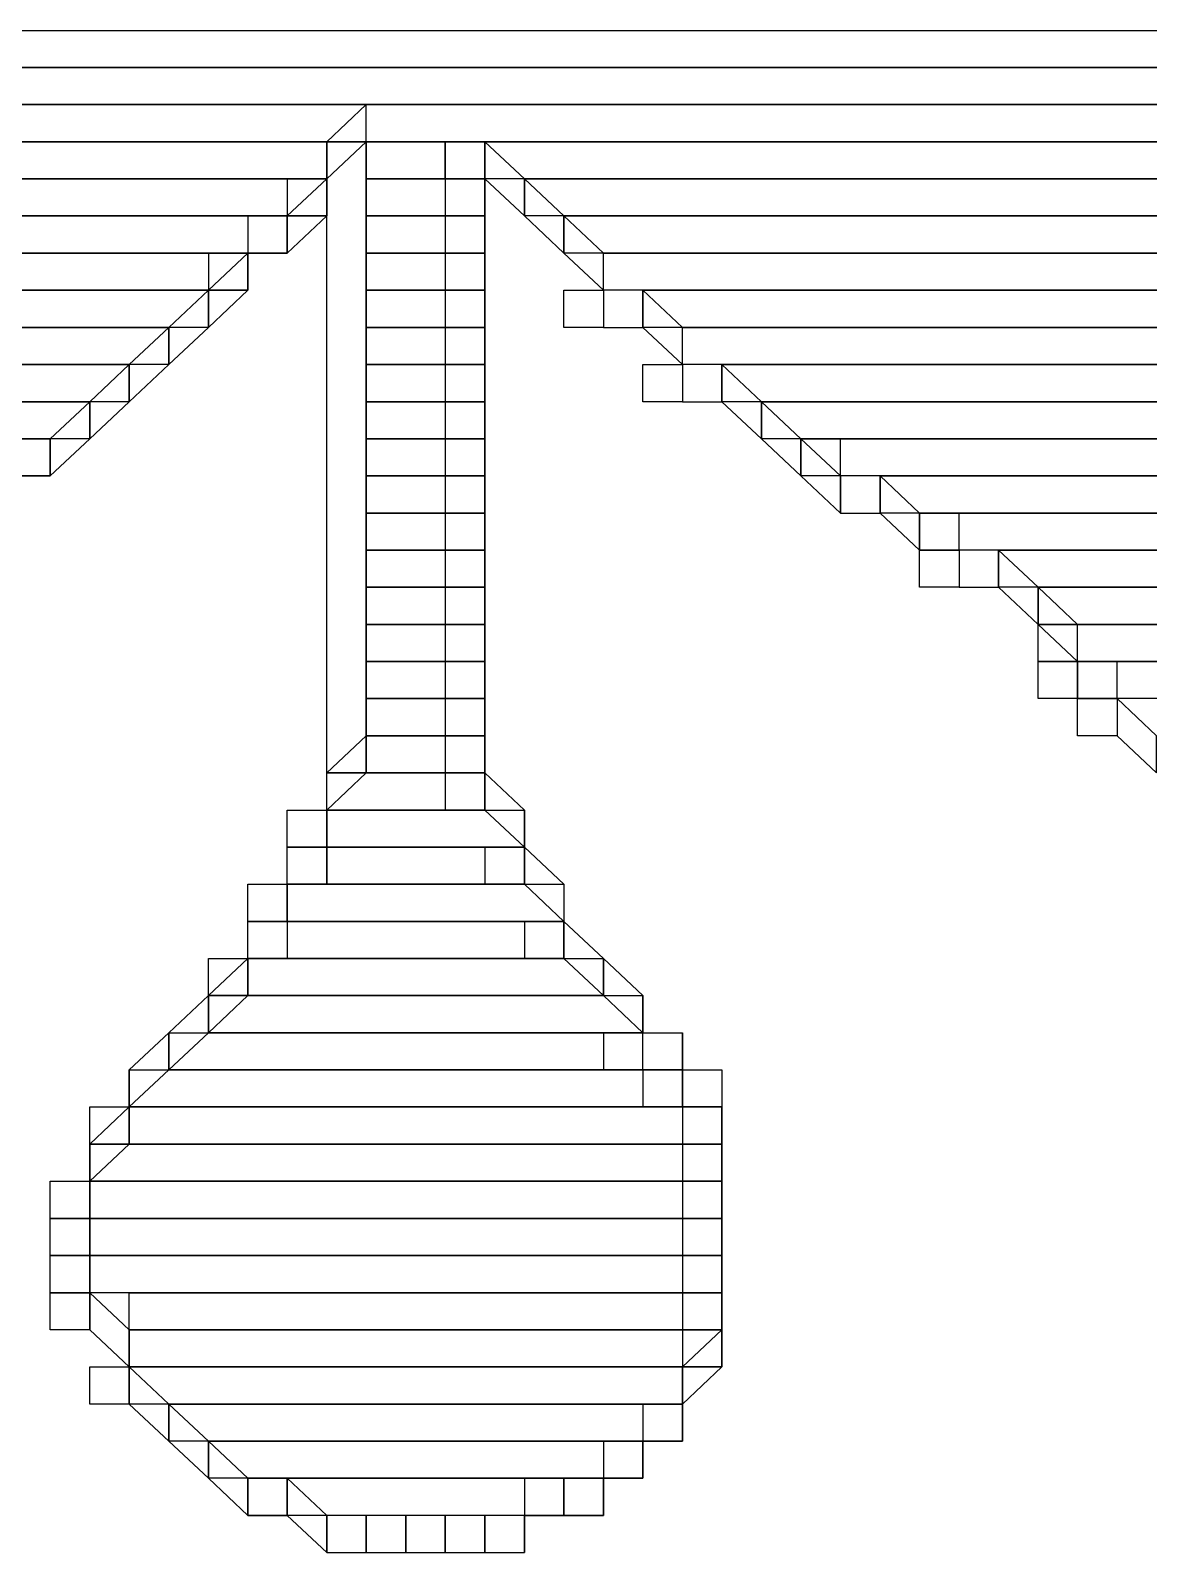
# Model space of a CAD drawing. Extents: x 0 to 841, y 0 to 594.
# Drawn here: x 665.33 to 671.22, y 102.25 to 110.28 of the extents above; entities that cross this region are included whole.
import ezdxf

# ---------------------------------------------------------------- set-up
doc = ezdxf.new("R2010")
doc.units = 0
doc.layers.add('01-LIN-025-A', color=7, linetype='Continuous')

msp = doc.modelspace()

# ---------------------------------------------------------------- linework, layer by layer
at = {"layer": '01-LIN-025-A'}
for points in [[(659.3874, 110.2827), (718.8394, 110.2827)], [(718.8394, 110.0874), (659.3874, 110.0874), (659.3874, 110.2827)], [(659.3874, 110.2827), (718.8394, 110.2827)], [(718.8394, 110.0874), (659.3874, 110.0874), (659.3874, 110.2827)], [(659.3874, 110.2827), (718.8394, 110.2827)], [(718.8394, 110.0874), (659.3874, 110.0874), (659.3874, 110.2827)], [(659.3874, 110.2827), (718.8394, 110.2827)], [(718.8394, 110.0874), (659.3874, 110.0874), (659.3874, 110.2827)], [(659.3874, 110.0874), (718.8394, 110.0874)], [(718.8394, 109.8913), (659.3874, 109.8913), (659.3874, 110.0874)], [(659.3874, 110.0874), (718.8394, 110.0874)], [(718.8394, 109.8913), (659.3874, 109.8913), (659.3874, 110.0874)], [(659.3874, 109.8913), (718.8394, 109.8913)], [(718.8394, 109.6953), (659.3874, 109.6953), (659.3874, 109.8913)], [(659.3874, 109.8913), (718.8394, 109.8913)], [(718.8394, 109.6953), (659.3874, 109.6953), (659.3874, 109.8913)], [(667.0976, 109.8913), (666.8898, 109.6953), (666.8898, 109.4992), (667.0976, 109.6953), (667.0976, 109.8913)], [(667.0976, 109.8913), (666.8898, 109.6953), (666.8898, 109.4992), (667.0976, 109.6953), (667.0976, 109.8913)], [(659.3874, 109.6953), (666.8898, 109.6953), (666.8898, 109.4992), (659.3874, 109.4992), (659.3874, 109.6953)], [(659.3874, 109.6953), (666.8898, 109.6953), (666.8898, 109.4992), (659.3874, 109.4992), (659.3874, 109.6953)], [(666.8898, 106.3661), (666.8898, 109.6953), (667.0976, 109.6953), (667.0976, 106.3661), (666.8898, 106.3661)], [(666.8898, 106.3661), (666.8898, 109.6953), (667.0976, 109.6953), (667.0976, 106.3661), (666.8898, 106.3661)], [(667.0976, 109.6953), (667.7228, 109.6953), (667.7228, 109.4992), (667.0976, 109.4992), (667.0976, 109.6953)], [(667.0976, 109.6953), (667.7228, 109.6953), (667.7228, 109.4992), (667.0976, 109.4992), (667.0976, 109.6953)], [(667.5142, 109.4992), (667.5142, 109.6953), (667.7228, 109.6953), (667.7228, 109.4992), (667.5142, 109.4992)], [(667.5142, 109.6953), (667.5142, 106.3661), (667.7228, 106.3661), (667.7228, 109.6953), (667.5142, 109.6953)], [(667.5142, 109.4992), (667.5142, 109.6953), (667.7228, 109.6953), (667.7228, 109.4992), (667.5142, 109.4992)], [(667.5142, 109.6953), (667.5142, 106.3661), (667.7228, 106.3661), (667.7228, 109.6953), (667.5142, 109.6953)], [(667.9315, 109.4992), (667.7228, 109.6953), (667.7228, 109.4992), (667.9315, 109.3039), (667.9315, 109.4992)], [(667.7228, 109.6953), (718.8394, 109.6953)], [(718.8394, 109.4992), (667.7228, 109.4992), (667.7228, 109.6953)], [(667.9315, 109.4992), (667.7228, 109.6953), (667.7228, 109.4992), (667.9315, 109.3039), (667.9315, 109.4992)], [(667.7228, 109.6953), (718.8394, 109.6953)], [(718.8394, 109.4992), (667.7228, 109.4992), (667.7228, 109.6953)], [(659.3874, 109.4992), (666.8898, 109.4992), (666.8898, 109.3039), (659.3874, 109.3039), (659.3874, 109.4992)], [(659.3874, 109.4992), (666.8898, 109.4992), (666.8898, 109.3039), (659.3874, 109.3039), (659.3874, 109.4992)], [(666.6811, 109.4992), (666.6811, 109.3039), (666.8898, 109.3039), (666.8898, 109.4992), (666.6811, 109.4992)], [(666.8898, 109.4992), (666.6811, 109.3039), (666.6811, 109.1079), (666.8898, 109.3039), (666.8898, 109.4992)], [(666.6811, 109.4992), (666.6811, 109.3039), (666.8898, 109.3039), (666.8898, 109.4992), (666.6811, 109.4992)], [(666.8898, 109.4992), (666.6811, 109.3039), (666.6811, 109.1079), (666.8898, 109.3039), (666.8898, 109.4992)], [(667.0976, 109.4992), (667.7228, 109.4992), (667.7228, 109.3039), (667.0976, 109.3039), (667.0976, 109.4992)], [(667.0976, 109.4992), (667.7228, 109.4992), (667.7228, 109.3039), (667.0976, 109.3039), (667.0976, 109.4992)], [(668.1394, 109.3039), (667.9315, 109.4992), (667.9315, 109.3039), (668.1394, 109.1079), (668.1394, 109.3039)], [(667.9315, 109.4992), (718.8394, 109.4992)], [(718.8394, 109.3039), (667.9315, 109.3039), (667.9315, 109.4992)], [(668.1394, 109.3039), (667.9315, 109.4992), (667.9315, 109.3039), (668.1394, 109.1079), (668.1394, 109.3039)], [(667.9315, 109.4992), (718.8394, 109.4992)], [(718.8394, 109.3039), (667.9315, 109.3039), (667.9315, 109.4992)], [(659.3874, 109.3039), (666.6811, 109.3039), (666.6811, 109.1079), (659.3874, 109.1079), (659.3874, 109.3039)], [(659.3874, 109.3039), (666.4724, 109.3039), (666.4724, 109.1079), (659.3874, 109.1079), (659.3874, 109.3039)], [(659.3874, 109.3039), (666.6811, 109.3039), (666.6811, 109.1079), (659.3874, 109.1079), (659.3874, 109.3039)], [(659.3874, 109.3039), (666.4724, 109.3039), (666.4724, 109.1079), (659.3874, 109.1079), (659.3874, 109.3039)], [(666.6811, 109.3039), (666.4724, 109.3039), (666.4724, 109.1079), (666.6811, 109.1079), (666.6811, 109.3039)], [(666.6811, 109.3039), (666.4724, 109.3039), (666.4724, 109.1079), (666.6811, 109.1079), (666.6811, 109.3039)], [(667.0976, 109.3039), (667.7228, 109.3039), (667.7228, 109.1079), (667.0976, 109.1079), (667.0976, 109.3039)], [(667.0976, 109.3039), (667.7228, 109.3039), (667.7228, 109.1079), (667.0976, 109.1079), (667.0976, 109.3039)], [(667.0976, 109.3039), (667.7228, 109.3039), (667.7228, 109.1079), (667.0976, 109.1079), (667.0976, 109.3039)], [(667.0976, 109.3039), (667.7228, 109.3039), (667.7228, 109.1079), (667.0976, 109.1079), (667.0976, 109.3039)], [(668.348, 109.1079), (668.1394, 109.3039), (668.1394, 109.1079), (668.348, 108.9118), (668.348, 109.1079)], [(668.1394, 109.3039), (668.1394, 109.3039), (668.1394, 109.1079), (668.1394, 109.1079), (668.1394, 109.3039)], [(668.1394, 109.3039), (718.8394, 109.3039)], [(718.8394, 109.1079), (668.1394, 109.1079), (668.1394, 109.3039)], [(668.1394, 109.3039), (718.8394, 109.3039)], [(718.8394, 109.1079), (668.1394, 109.1079), (668.1394, 109.3039)], [(668.348, 109.1079), (668.1394, 109.3039), (668.1394, 109.1079), (668.348, 108.9118), (668.348, 109.1079)], [(668.1394, 109.3039), (668.1394, 109.3039), (668.1394, 109.1079), (668.1394, 109.1079), (668.1394, 109.3039)], [(668.1394, 109.3039), (718.8394, 109.3039)], [(718.8394, 109.1079), (668.1394, 109.1079), (668.1394, 109.3039)], [(668.1394, 109.3039), (718.8394, 109.3039)], [(718.8394, 109.1079), (668.1394, 109.1079), (668.1394, 109.3039)], [(659.3874, 109.1079), (666.4724, 109.1079), (666.4724, 108.9118), (659.3874, 108.9118), (659.3874, 109.1079)], [(659.3874, 109.1079), (666.4724, 109.1079), (666.4724, 108.9118), (659.3874, 108.9118), (659.3874, 109.1079)], [(666.2646, 109.1079), (666.2646, 108.9118), (666.4724, 108.9118), (666.4724, 109.1079), (666.2646, 109.1079)], [(666.4724, 109.1079), (666.2646, 108.9118), (666.2646, 108.7165), (666.4724, 108.9118), (666.4724, 109.1079)], [(666.2646, 109.1079), (666.2646, 108.9118), (666.4724, 108.9118), (666.4724, 109.1079), (666.2646, 109.1079)], [(666.4724, 109.1079), (666.2646, 108.9118), (666.2646, 108.7165), (666.4724, 108.9118), (666.4724, 109.1079)], [(667.0976, 109.1079), (667.7228, 109.1079), (667.7228, 108.9118), (667.0976, 108.9118), (667.0976, 109.1079)], [(667.0976, 109.1079), (667.7228, 109.1079), (667.7228, 108.9118), (667.0976, 108.9118), (667.0976, 109.1079)], [(668.348, 109.1079), (718.8394, 109.1079)], [(718.8394, 108.9118), (668.348, 108.9118), (668.348, 109.1079)], [(668.348, 109.1079), (718.8394, 109.1079)], [(718.8394, 108.9118), (668.348, 108.9118), (668.348, 109.1079)], [(659.3874, 108.9118), (666.2646, 108.9118), (666.2646, 108.7165), (659.3874, 108.7165), (659.3874, 108.9118)], [(659.3874, 108.9118), (666.2646, 108.9118), (666.2646, 108.7165), (659.3874, 108.7165), (659.3874, 108.9118)], [(666.2646, 108.9118), (666.0559, 108.7165), (666.0559, 108.5205), (666.2646, 108.7165), (666.2646, 108.9118)], [(666.2646, 108.9118), (666.0559, 108.7165), (666.0559, 108.5205), (666.2646, 108.7165), (666.2646, 108.9118)], [(666.2646, 108.9118), (666.2646, 108.9118), (666.2646, 108.7165), (666.2646, 108.7165), (666.2646, 108.9118)], [(666.2646, 108.9118), (666.2646, 108.9118), (666.2646, 108.7165), (666.2646, 108.7165), (666.2646, 108.9118)], [(667.0976, 108.9118), (667.7228, 108.9118), (667.7228, 108.7165), (667.0976, 108.7165), (667.0976, 108.9118)], [(667.0976, 108.9118), (667.7228, 108.9118), (667.7228, 108.7165), (667.0976, 108.7165), (667.0976, 108.9118)], [(668.1394, 108.7165), (668.1394, 108.9118), (668.348, 108.9118), (668.348, 108.7165), (668.1394, 108.7165)], [(668.1394, 108.7165), (668.1394, 108.9118), (668.348, 108.9118), (668.348, 108.7165), (668.1394, 108.7165)], [(668.5567, 108.9118), (668.348, 108.9118), (668.348, 108.7165), (668.5567, 108.7165), (668.5567, 108.9118)], [(668.5567, 108.9118), (668.348, 108.9118), (668.348, 108.7165), (668.5567, 108.7165), (668.5567, 108.9118)], [(668.7646, 108.7165), (668.5567, 108.9118), (668.5567, 108.7165), (668.7646, 108.5205), (668.7646, 108.7165)], [(668.5567, 108.9118), (718.8394, 108.9118)], [(718.8394, 108.7165), (668.5567, 108.7165), (668.5567, 108.9118)], [(668.7646, 108.7165), (668.5567, 108.9118), (668.5567, 108.7165), (668.7646, 108.5205), (668.7646, 108.7165)], [(668.5567, 108.9118), (718.8394, 108.9118)], [(718.8394, 108.7165), (668.5567, 108.7165), (668.5567, 108.9118)], [(659.3874, 108.7165), (666.0559, 108.7165), (666.0559, 108.5205), (659.3874, 108.5205), (659.3874, 108.7165)], [(659.3874, 108.7165), (666.0559, 108.7165), (666.0559, 108.5205), (659.3874, 108.5205), (659.3874, 108.7165)], [(666.0559, 108.7165), (665.8472, 108.5205), (665.8472, 108.3244), (666.0559, 108.5205), (666.0559, 108.7165)], [(666.0559, 108.7165), (665.8472, 108.5205), (665.8472, 108.3244), (666.0559, 108.5205), (666.0559, 108.7165)], [(667.0976, 108.7165), (667.7228, 108.7165), (667.7228, 108.5205), (667.0976, 108.5205), (667.0976, 108.7165)], [(667.0976, 108.7165), (667.7228, 108.7165), (667.7228, 108.5205), (667.0976, 108.5205), (667.0976, 108.7165)], [(668.7646, 108.7165), (718.8394, 108.7165)], [(718.8394, 108.5205), (668.7646, 108.5205), (668.7646, 108.7165)], [(668.7646, 108.7165), (718.8394, 108.7165)], [(718.8394, 108.5205), (668.7646, 108.5205), (668.7646, 108.7165)], [(659.3874, 108.5205), (665.8472, 108.5205), (665.8472, 108.3244), (659.3874, 108.3244), (659.3874, 108.5205)], [(659.3874, 108.5205), (665.8472, 108.5205), (665.8472, 108.3244), (659.3874, 108.3244), (659.3874, 108.5205)], [(665.8472, 108.5205), (665.6394, 108.3244), (665.6394, 108.1291), (665.8472, 108.3244), (665.8472, 108.5205)], [(665.8472, 108.5205), (665.6394, 108.3244), (665.6394, 108.1291), (665.8472, 108.3244), (665.8472, 108.5205)], [(665.8472, 108.5205), (665.8472, 108.5205), (665.8472, 108.3244), (665.8472, 108.3244), (665.8472, 108.5205)], [(665.8472, 108.5205), (665.8472, 108.5205), (665.8472, 108.3244), (665.8472, 108.3244), (665.8472, 108.5205)], [(667.0976, 108.5205), (667.7228, 108.5205), (667.7228, 108.3244), (667.0976, 108.3244), (667.0976, 108.5205)], [(667.0976, 108.5205), (667.7228, 108.5205), (667.7228, 108.3244), (667.0976, 108.3244), (667.0976, 108.5205)], [(668.5567, 108.3244), (668.5567, 108.5205), (668.7646, 108.5205), (668.7646, 108.3244), (668.5567, 108.3244)], [(668.5567, 108.3244), (668.5567, 108.5205), (668.7646, 108.5205), (668.7646, 108.3244), (668.5567, 108.3244)], [(668.9732, 108.5205), (668.7646, 108.5205), (668.7646, 108.3244), (668.9732, 108.3244), (668.9732, 108.5205)], [(668.9732, 108.5205), (668.7646, 108.5205), (668.7646, 108.3244), (668.9732, 108.3244), (668.9732, 108.5205)], [(669.1819, 108.3244), (668.9732, 108.5205), (668.9732, 108.3244), (669.1819, 108.1291), (669.1819, 108.3244)], [(668.9732, 108.5205), (718.8394, 108.5205)], [(718.8394, 108.3244), (668.9732, 108.3244), (668.9732, 108.5205)], [(669.1819, 108.3244), (668.9732, 108.5205), (668.9732, 108.3244), (669.1819, 108.1291), (669.1819, 108.3244)], [(668.9732, 108.5205), (718.8394, 108.5205)], [(718.8394, 108.3244), (668.9732, 108.3244), (668.9732, 108.5205)], [(659.3874, 108.3244), (665.6394, 108.3244), (665.6394, 108.1291), (659.3874, 108.1291), (659.3874, 108.3244)], [(659.3874, 108.3244), (665.6394, 108.3244), (665.6394, 108.1291), (659.3874, 108.1291), (659.3874, 108.3244)], [(665.6394, 108.3244), (665.4307, 108.1291), (665.4307, 107.9331), (665.6394, 108.1291), (665.6394, 108.3244)], [(665.6394, 108.3244), (665.4307, 108.1291), (665.4307, 107.9331), (665.6394, 108.1291), (665.6394, 108.3244)], [(667.0976, 108.3244), (667.7228, 108.3244), (667.7228, 108.1291), (667.0976, 108.1291), (667.0976, 108.3244)], [(667.0976, 108.3244), (667.7228, 108.3244), (667.7228, 108.1291), (667.0976, 108.1291), (667.0976, 108.3244)], [(669.3898, 108.1291), (669.1819, 108.3244), (669.1819, 108.1291), (669.3898, 107.9331), (669.3898, 108.1291)], [(669.1819, 108.3244), (718.8394, 108.3244)], [(718.8394, 108.1291), (669.1819, 108.1291), (669.1819, 108.3244)], [(669.3898, 108.1291), (669.1819, 108.3244), (669.1819, 108.1291), (669.3898, 107.9331), (669.3898, 108.1291)], [(669.1819, 108.3244), (718.8394, 108.3244)], [(718.8394, 108.1291), (669.1819, 108.1291), (669.1819, 108.3244)], [(659.3874, 108.1291), (665.4307, 108.1291), (665.4307, 107.9331), (659.3874, 107.9331), (659.3874, 108.1291)], [(659.3874, 108.1291), (665.4307, 108.1291), (665.4307, 107.9331), (659.3874, 107.9331), (659.3874, 108.1291)], [(665.4307, 108.1291), (665.222, 108.1291), (665.222, 107.9331), (665.4307, 107.9331), (665.4307, 108.1291)], [(665.4307, 108.1291), (665.222, 108.1291), (665.222, 107.9331), (665.4307, 107.9331), (665.4307, 108.1291)], [(667.0976, 108.1291), (667.7228, 108.1291), (667.7228, 107.9331), (667.0976, 107.9331), (667.0976, 108.1291)], [(667.0976, 108.1291), (667.7228, 108.1291), (667.7228, 107.9331), (667.0976, 107.9331), (667.0976, 108.1291)], [(667.0976, 108.1291), (667.7228, 108.1291), (667.7228, 107.9331), (667.0976, 107.9331), (667.0976, 108.1291)], [(667.0976, 108.1291), (667.7228, 108.1291), (667.7228, 107.9331), (667.0976, 107.9331), (667.0976, 108.1291)], [(669.5984, 107.9331), (669.3898, 108.1291), (669.3898, 107.9331), (669.5984, 107.737), (669.5984, 107.9331)], [(669.3898, 108.1291), (669.3898, 108.1291), (669.3898, 107.9331), (669.3898, 107.9331), (669.3898, 108.1291)], [(669.3898, 108.1291), (718.8394, 108.1291)], [(718.8394, 107.9331), (669.3898, 107.9331), (669.3898, 108.1291)], [(669.5984, 107.9331), (669.3898, 108.1291), (669.3898, 107.9331), (669.5984, 107.737), (669.5984, 107.9331)], [(669.3898, 108.1291), (669.3898, 108.1291), (669.3898, 107.9331), (669.3898, 107.9331), (669.3898, 108.1291)], [(669.3898, 108.1291), (718.8394, 108.1291)], [(718.8394, 107.9331), (669.3898, 107.9331), (669.3898, 108.1291)], [(669.5984, 108.1291), (718.8394, 108.1291)], [(718.8394, 107.9331), (669.5984, 107.9331), (669.5984, 108.1291)], [(669.5984, 108.1291), (718.8394, 108.1291)], [(718.8394, 107.9331), (669.5984, 107.9331), (669.5984, 108.1291)], [(667.0976, 107.9331), (667.7228, 107.9331), (667.7228, 107.737), (667.0976, 107.737), (667.0976, 107.9331)], [(667.0976, 107.9331), (667.7228, 107.9331), (667.7228, 107.737), (667.0976, 107.737), (667.0976, 107.9331)], [(669.8071, 107.9331), (669.5984, 107.9331), (669.5984, 107.737), (669.8071, 107.737), (669.8071, 107.9331)], [(669.8071, 107.9331), (669.5984, 107.9331), (669.5984, 107.737), (669.8071, 107.737), (669.8071, 107.9331)], [(670.015, 107.737), (669.8071, 107.9331), (669.8071, 107.737), (670.015, 107.5409), (670.015, 107.737)], [(669.8071, 107.9331), (718.8394, 107.9331)], [(718.8394, 107.737), (669.8071, 107.737), (669.8071, 107.9331)], [(670.015, 107.737), (669.8071, 107.9331), (669.8071, 107.737), (670.015, 107.5409), (670.015, 107.737)], [(669.8071, 107.9331), (718.8394, 107.9331)], [(718.8394, 107.737), (669.8071, 107.737), (669.8071, 107.9331)], [(667.0976, 107.737), (667.7228, 107.737), (667.7228, 107.5409), (667.0976, 107.5409), (667.0976, 107.737)], [(667.0976, 107.737), (667.7228, 107.737), (667.7228, 107.5409), (667.0976, 107.5409), (667.0976, 107.737)], [(670.2236, 107.737), (670.015, 107.737), (670.015, 107.5409), (670.2236, 107.5409), (670.2236, 107.737)], [(670.015, 107.737), (670.015, 107.737), (670.015, 107.5409), (670.015, 107.5409), (670.015, 107.737)], [(670.015, 107.737), (670.015, 107.737), (670.015, 107.5409), (670.015, 107.5409), (670.015, 107.737)], [(670.015, 107.737), (718.8394, 107.737)], [(718.8394, 107.5409), (670.015, 107.5409), (670.015, 107.737)], [(670.2236, 107.737), (670.015, 107.737), (670.015, 107.5409), (670.2236, 107.5409), (670.2236, 107.737)], [(670.015, 107.737), (670.015, 107.737), (670.015, 107.5409), (670.015, 107.5409), (670.015, 107.737)], [(670.015, 107.737), (670.015, 107.737), (670.015, 107.5409), (670.015, 107.5409), (670.015, 107.737)], [(670.015, 107.737), (718.8394, 107.737)], [(718.8394, 107.5409), (670.015, 107.5409), (670.015, 107.737)], [(667.0976, 107.5409), (667.7228, 107.5409), (667.7228, 107.3457), (667.0976, 107.3457), (667.0976, 107.5409)], [(667.0976, 107.5409), (667.7228, 107.5409), (667.7228, 107.3457), (667.0976, 107.3457), (667.0976, 107.5409)], [(670.015, 107.3457), (670.015, 107.5409), (670.2236, 107.5409), (670.2236, 107.3457), (670.015, 107.3457)], [(670.015, 107.3457), (670.015, 107.5409), (670.2236, 107.5409), (670.2236, 107.3457), (670.015, 107.3457)], [(670.4323, 107.5409), (670.2236, 107.5409), (670.2236, 107.3457), (670.4323, 107.3457), (670.4323, 107.5409)], [(670.4323, 107.5409), (670.2236, 107.5409), (670.2236, 107.3457), (670.4323, 107.3457), (670.4323, 107.5409)], [(670.6402, 107.3457), (670.4323, 107.5409), (670.4323, 107.3457), (670.6402, 107.1496), (670.6402, 107.3457)], [(670.4323, 107.5409), (718.8394, 107.5409)], [(718.8394, 107.3457), (670.4323, 107.3457), (670.4323, 107.5409)], [(670.6402, 107.3457), (670.4323, 107.5409), (670.4323, 107.3457), (670.6402, 107.1496), (670.6402, 107.3457)], [(670.4323, 107.5409), (718.8394, 107.5409)], [(718.8394, 107.3457), (670.4323, 107.3457), (670.4323, 107.5409)], [(667.0976, 107.3457), (667.7228, 107.3457), (667.7228, 107.1496), (667.0976, 107.1496), (667.0976, 107.3457)], [(667.0976, 107.3457), (667.7228, 107.3457), (667.7228, 107.1496), (667.0976, 107.1496), (667.0976, 107.3457)], [(670.8488, 107.1496), (670.6402, 107.3457), (670.6402, 107.1496), (670.8488, 106.9535), (670.8488, 107.1496)], [(670.6402, 107.3457), (670.6402, 107.3457), (670.6402, 107.1496), (670.6402, 107.1496), (670.6402, 107.3457)], [(670.6402, 107.3457), (676.2669, 107.3457), (676.2669, 107.1496), (670.6402, 107.1496), (670.6402, 107.3457)], [(670.8488, 107.1496), (670.6402, 107.3457), (670.6402, 107.1496), (670.8488, 106.9535), (670.8488, 107.1496)], [(670.6402, 107.3457), (670.6402, 107.3457), (670.6402, 107.1496), (670.6402, 107.1496), (670.6402, 107.3457)], [(670.6402, 107.3457), (676.2669, 107.3457), (676.2669, 107.1496), (670.6402, 107.1496), (670.6402, 107.3457)], [(667.0976, 107.1496), (667.7228, 107.1496), (667.7228, 106.9535), (667.0976, 106.9535), (667.0976, 107.1496)], [(667.0976, 107.1496), (667.7228, 107.1496), (667.7228, 106.9535), (667.0976, 106.9535), (667.0976, 107.1496)], [(670.6402, 107.1496), (675.8496, 107.1496), (675.8496, 106.9535), (670.6402, 106.9535), (670.6402, 107.1496)], [(670.6402, 107.1496), (675.8496, 107.1496), (675.8496, 106.9535), (670.6402, 106.9535), (670.6402, 107.1496)], [(667.0976, 106.9535), (667.7228, 106.9535), (667.7228, 106.7583), (667.0976, 106.7583), (667.0976, 106.9535)], [(667.0976, 106.9535), (667.7228, 106.9535), (667.7228, 106.7583), (667.0976, 106.7583), (667.0976, 106.9535)], [(667.0976, 106.9535), (667.7228, 106.9535), (667.7228, 106.7583), (667.0976, 106.7583), (667.0976, 106.9535)], [(667.0976, 106.9535), (667.7228, 106.9535), (667.7228, 106.7583), (667.0976, 106.7583), (667.0976, 106.9535)], [(670.6402, 106.7583), (670.6402, 106.9535), (670.8488, 106.9535), (670.8488, 106.7583), (670.6402, 106.7583)], [(670.6402, 106.7583), (670.6402, 106.9535), (670.8488, 106.9535), (670.8488, 106.7583), (670.6402, 106.7583)], [(671.0575, 106.9535), (670.8488, 106.9535), (670.8488, 106.7583), (671.0575, 106.7583), (671.0575, 106.9535)], [(670.8488, 106.9535), (675.6417, 106.9535), (675.6417, 106.7583), (670.8488, 106.7583), (670.8488, 106.9535)], [(671.0575, 106.9535), (670.8488, 106.9535), (670.8488, 106.7583), (671.0575, 106.7583), (671.0575, 106.9535)], [(670.8488, 106.9535), (675.6417, 106.9535), (675.6417, 106.7583), (670.8488, 106.7583), (670.8488, 106.9535)], [(671.0575, 106.9535), (675.4331, 106.9535), (675.4331, 106.7583), (671.0575, 106.7583), (671.0575, 106.9535)], [(671.0575, 106.9535), (675.4331, 106.9535), (675.4331, 106.7583), (671.0575, 106.7583), (671.0575, 106.9535)], [(667.0976, 106.7583), (667.7228, 106.7583), (667.7228, 106.5622), (667.0976, 106.5622), (667.0976, 106.7583)], [(667.0976, 106.7583), (667.7228, 106.7583), (667.7228, 106.5622), (667.0976, 106.5622), (667.0976, 106.7583)], [(670.8488, 106.5622), (670.8488, 106.7583), (671.0575, 106.7583), (671.0575, 106.5622), (670.8488, 106.5622)], [(670.8488, 106.5622), (670.8488, 106.7583), (671.0575, 106.7583), (671.0575, 106.5622), (670.8488, 106.5622)], [(671.2654, 106.5622), (671.0575, 106.7583), (671.0575, 106.5622), (671.2654, 106.3661), (671.2654, 106.5622)], [(671.2654, 106.5622), (671.0575, 106.7583), (671.0575, 106.5622), (671.2654, 106.3661), (671.2654, 106.5622)], [(666.8898, 106.3661), (667.0976, 106.5622), (667.0976, 106.3661), (666.8898, 106.1701), (666.8898, 106.3661)], [(666.8898, 106.3661), (667.0976, 106.5622), (667.0976, 106.3661), (666.8898, 106.1701), (666.8898, 106.3661)], [(667.0976, 106.5622), (667.0976, 106.5622), (667.0976, 106.3661), (667.0976, 106.3661), (667.0976, 106.5622)], [(667.0976, 106.5622), (667.7228, 106.5622), (667.7228, 106.3661), (667.0976, 106.3661), (667.0976, 106.5622)], [(667.0976, 106.5622), (667.0976, 106.5622), (667.0976, 106.3661), (667.0976, 106.3661), (667.0976, 106.5622)], [(667.0976, 106.5622), (667.7228, 106.5622), (667.7228, 106.3661), (667.0976, 106.3661), (667.0976, 106.5622)], [(667.7228, 106.5622), (667.7228, 106.5622), (667.7228, 106.3661), (667.7228, 106.3661), (667.7228, 106.5622)], [(667.7228, 106.5622), (667.7228, 106.5622), (667.7228, 106.3661), (667.7228, 106.3661), (667.7228, 106.5622)], [(666.8898, 106.3661), (667.7228, 106.3661), (667.7228, 106.1701), (666.8898, 106.1701), (666.8898, 106.3661)], [(666.8898, 106.3661), (667.7228, 106.3661), (667.7228, 106.1701), (666.8898, 106.1701), (666.8898, 106.3661)], [(667.5142, 106.3661), (667.5142, 106.1701), (667.7228, 106.1701), (667.7228, 106.3661), (667.5142, 106.3661)], [(667.5142, 106.3661), (667.5142, 106.1701), (667.7228, 106.1701), (667.7228, 106.3661), (667.5142, 106.3661)], [(667.7228, 106.3661), (667.9315, 106.1701), (667.9315, 105.9748), (667.7228, 106.1701), (667.7228, 106.3661)], [(667.7228, 106.3661), (667.9315, 106.1701), (667.9315, 105.9748), (667.7228, 106.1701), (667.7228, 106.3661)], [(666.6811, 105.9748), (666.6811, 106.1701), (666.8898, 106.1701), (666.8898, 105.9748), (666.6811, 105.9748)], [(666.6811, 105.9748), (666.6811, 106.1701), (666.8898, 106.1701), (666.8898, 105.9748), (666.6811, 105.9748)], [(666.8898, 106.1701), (666.8898, 106.1701), (666.8898, 105.9748), (666.8898, 105.9748), (666.8898, 106.1701)], [(666.8898, 106.1701), (667.9315, 106.1701), (667.9315, 105.9748), (666.8898, 105.9748), (666.8898, 106.1701)], [(666.8898, 106.1701), (666.8898, 106.1701), (666.8898, 105.9748), (666.8898, 105.9748), (666.8898, 106.1701)], [(666.8898, 106.1701), (667.9315, 106.1701), (667.9315, 105.9748), (666.8898, 105.9748), (666.8898, 106.1701)], [(667.9315, 106.1701), (667.9315, 106.1701), (667.9315, 105.9748), (667.9315, 105.9748), (667.9315, 106.1701)], [(667.9315, 106.1701), (667.9315, 106.1701), (667.9315, 105.9748), (667.9315, 105.9748), (667.9315, 106.1701)], [(666.6811, 105.9748), (666.8898, 105.9748), (666.8898, 105.7787), (666.6811, 105.7787), (666.6811, 105.9748)], [(666.6811, 105.7787), (666.6811, 105.9748), (666.8898, 105.9748), (666.8898, 105.7787), (666.6811, 105.7787)], [(666.6811, 105.9748), (667.9315, 105.9748), (667.9315, 105.7787), (666.6811, 105.7787), (666.6811, 105.9748)], [(666.6811, 105.9748), (666.8898, 105.9748), (666.8898, 105.7787), (666.6811, 105.7787), (666.6811, 105.9748)], [(666.6811, 105.7787), (666.6811, 105.9748), (666.8898, 105.9748), (666.8898, 105.7787), (666.6811, 105.7787)], [(666.6811, 105.9748), (667.9315, 105.9748), (667.9315, 105.7787), (666.6811, 105.7787), (666.6811, 105.9748)], [(666.8898, 105.9748), (667.9315, 105.9748), (667.9315, 105.7787), (666.8898, 105.7787), (666.8898, 105.9748)], [(666.8898, 105.9748), (667.9315, 105.9748), (667.9315, 105.7787), (666.8898, 105.7787), (666.8898, 105.9748)], [(667.7228, 105.9748), (667.7228, 105.7787), (667.9315, 105.7787), (667.9315, 105.9748), (667.7228, 105.9748)], [(667.7228, 105.9748), (667.7228, 105.7787), (667.9315, 105.7787), (667.9315, 105.9748), (667.7228, 105.9748)], [(667.9315, 105.9748), (667.9315, 105.9748), (667.9315, 105.7787), (667.9315, 105.7787), (667.9315, 105.9748)], [(667.9315, 105.9748), (668.1394, 105.7787), (668.1394, 105.5827), (667.9315, 105.7787), (667.9315, 105.9748)], [(667.9315, 105.9748), (667.9315, 105.9748), (667.9315, 105.7787), (667.9315, 105.7787), (667.9315, 105.9748)], [(667.9315, 105.9748), (668.1394, 105.7787), (668.1394, 105.5827), (667.9315, 105.7787), (667.9315, 105.9748)], [(666.4724, 105.5827), (666.4724, 105.7787), (666.6811, 105.7787), (666.6811, 105.5827), (666.4724, 105.5827)], [(666.4724, 105.5827), (666.4724, 105.7787), (666.6811, 105.7787), (666.6811, 105.5827), (666.4724, 105.5827)], [(666.6811, 105.7787), (668.1394, 105.7787), (668.1394, 105.5827), (666.6811, 105.5827), (666.6811, 105.7787)], [(666.6811, 105.7787), (668.1394, 105.7787), (668.1394, 105.5827), (666.6811, 105.5827), (666.6811, 105.7787)], [(666.4724, 105.5827), (666.6811, 105.5827), (666.6811, 105.3874), (666.4724, 105.3874), (666.4724, 105.5827)], [(666.4724, 105.3874), (666.4724, 105.5827), (666.6811, 105.5827), (666.6811, 105.3874), (666.4724, 105.3874)], [(666.4724, 105.5827), (668.1394, 105.5827), (668.1394, 105.3874), (666.4724, 105.3874), (666.4724, 105.5827)], [(666.4724, 105.5827), (666.6811, 105.5827), (666.6811, 105.3874), (666.4724, 105.3874), (666.4724, 105.5827)], [(666.4724, 105.3874), (666.4724, 105.5827), (666.6811, 105.5827), (666.6811, 105.3874), (666.4724, 105.3874)], [(666.4724, 105.5827), (668.1394, 105.5827), (668.1394, 105.3874), (666.4724, 105.3874), (666.4724, 105.5827)], [(667.9315, 105.5827), (667.9315, 105.3874), (668.1394, 105.3874), (668.1394, 105.5827), (667.9315, 105.5827)], [(667.9315, 105.5827), (667.9315, 105.3874), (668.1394, 105.3874), (668.1394, 105.5827), (667.9315, 105.5827)], [(668.1394, 105.5827), (668.1394, 105.5827), (668.1394, 105.3874), (668.1394, 105.3874), (668.1394, 105.5827)], [(668.1394, 105.5827), (668.348, 105.3874), (668.348, 105.1913), (668.1394, 105.3874), (668.1394, 105.5827)], [(668.1394, 105.5827), (668.1394, 105.5827), (668.1394, 105.3874), (668.1394, 105.3874), (668.1394, 105.5827)], [(668.1394, 105.5827), (668.348, 105.3874), (668.348, 105.1913), (668.1394, 105.3874), (668.1394, 105.5827)], [(666.2646, 105.1913), (666.4724, 105.3874), (666.4724, 105.1913), (666.2646, 104.9953), (666.2646, 105.1913)], [(666.2646, 105.1913), (666.2646, 105.3874), (666.4724, 105.3874), (666.4724, 105.1913), (666.2646, 105.1913)], [(666.2646, 105.1913), (666.4724, 105.3874), (666.4724, 105.1913), (666.2646, 104.9953), (666.2646, 105.1913)], [(666.2646, 105.1913), (666.2646, 105.3874), (666.4724, 105.3874), (666.4724, 105.1913), (666.2646, 105.1913)], [(666.4724, 105.3874), (666.4724, 105.3874), (666.4724, 105.1913), (666.4724, 105.1913), (666.4724, 105.3874)], [(666.4724, 105.3874), (668.348, 105.3874), (668.348, 105.1913), (666.4724, 105.1913), (666.4724, 105.3874)], [(666.4724, 105.3874), (666.4724, 105.3874), (666.4724, 105.1913), (666.4724, 105.1913), (666.4724, 105.3874)], [(666.4724, 105.3874), (668.348, 105.3874), (668.348, 105.1913), (666.4724, 105.1913), (666.4724, 105.3874)], [(668.348, 105.3874), (668.348, 105.3874), (668.348, 105.1913), (668.348, 105.1913), (668.348, 105.3874)], [(668.348, 105.3874), (668.5567, 105.1913), (668.5567, 104.9953), (668.348, 105.1913), (668.348, 105.3874)], [(668.348, 105.3874), (668.348, 105.3874), (668.348, 105.1913), (668.348, 105.1913), (668.348, 105.3874)], [(668.348, 105.3874), (668.5567, 105.1913), (668.5567, 104.9953), (668.348, 105.1913), (668.348, 105.3874)], [(666.0559, 104.9953), (666.2646, 105.1913), (666.2646, 104.9953), (666.0559, 104.7992), (666.0559, 104.9953)], [(666.0559, 104.9953), (666.2646, 105.1913), (666.2646, 104.9953), (666.0559, 104.7992), (666.0559, 104.9953)], [(666.2646, 105.1913), (666.2646, 105.1913), (666.2646, 104.9953), (666.2646, 104.9953), (666.2646, 105.1913)], [(666.2646, 105.1913), (668.5567, 105.1913), (668.5567, 104.9953), (666.2646, 104.9953), (666.2646, 105.1913)], [(666.2646, 105.1913), (666.2646, 105.1913), (666.2646, 104.9953), (666.2646, 104.9953), (666.2646, 105.1913)], [(666.2646, 105.1913), (668.5567, 105.1913), (668.5567, 104.9953), (666.2646, 104.9953), (666.2646, 105.1913)], [(668.5567, 105.1913), (668.5567, 105.1913), (668.5567, 104.9953), (668.5567, 104.9953), (668.5567, 105.1913)], [(668.5567, 105.1913), (668.5567, 105.1913), (668.5567, 104.9953), (668.5567, 104.9953), (668.5567, 105.1913)], [(665.8472, 104.7992), (666.0559, 104.9953), (666.0559, 104.7992), (665.8472, 104.6039), (665.8472, 104.7992)], [(665.8472, 104.7992), (666.0559, 104.9953), (666.0559, 104.7992), (665.8472, 104.6039), (665.8472, 104.7992)], [(666.0559, 104.9953), (666.0559, 104.9953), (666.0559, 104.7992), (666.0559, 104.7992), (666.0559, 104.9953)], [(666.0559, 104.9953), (666.0559, 104.9953), (666.0559, 104.7992), (666.0559, 104.7992), (666.0559, 104.9953)], [(666.0559, 104.9953), (668.7646, 104.9953), (668.7646, 104.7992), (666.0559, 104.7992), (666.0559, 104.9953)], [(666.0559, 104.9953), (666.0559, 104.9953), (666.0559, 104.7992), (666.0559, 104.7992), (666.0559, 104.9953)], [(666.0559, 104.9953), (666.0559, 104.9953), (666.0559, 104.7992), (666.0559, 104.7992), (666.0559, 104.9953)], [(666.0559, 104.9953), (668.7646, 104.9953), (668.7646, 104.7992), (666.0559, 104.7992), (666.0559, 104.9953)], [(668.348, 104.9953), (668.348, 104.7992), (668.5567, 104.7992), (668.5567, 104.9953), (668.348, 104.9953)], [(668.348, 104.9953), (668.348, 104.7992), (668.5567, 104.7992), (668.5567, 104.9953), (668.348, 104.9953)], [(668.5567, 104.9953), (668.7646, 104.9953), (668.7646, 104.7992), (668.5567, 104.7992), (668.5567, 104.9953)], [(668.5567, 104.9953), (668.7646, 104.9953), (668.7646, 104.7992), (668.5567, 104.7992), (668.5567, 104.9953)], [(668.7646, 104.9953), (668.7646, 104.9953), (668.7646, 104.7992), (668.7646, 104.7992), (668.7646, 104.9953)], [(668.7646, 104.9953), (668.7646, 104.9953), (668.7646, 104.7992), (668.7646, 104.7992), (668.7646, 104.9953)], [(665.8472, 104.7992), (665.8472, 104.7992), (665.8472, 104.6039), (665.8472, 104.6039), (665.8472, 104.7992)], [(665.8472, 104.7992), (665.8472, 104.7992), (665.8472, 104.6039), (665.8472, 104.6039), (665.8472, 104.7992)], [(665.8472, 104.7992), (668.7646, 104.7992), (668.7646, 104.6039), (665.8472, 104.6039), (665.8472, 104.7992)], [(665.8472, 104.7992), (668.9732, 104.7992), (668.9732, 104.6039), (665.8472, 104.6039), (665.8472, 104.7992)], [(665.8472, 104.7992), (665.8472, 104.7992), (665.8472, 104.6039), (665.8472, 104.6039), (665.8472, 104.7992)], [(665.8472, 104.7992), (665.8472, 104.7992), (665.8472, 104.6039), (665.8472, 104.6039), (665.8472, 104.7992)], [(665.8472, 104.7992), (668.7646, 104.7992), (668.7646, 104.6039), (665.8472, 104.6039), (665.8472, 104.7992)], [(665.8472, 104.7992), (668.9732, 104.7992), (668.9732, 104.6039), (665.8472, 104.6039), (665.8472, 104.7992)], [(668.5567, 104.7992), (668.5567, 104.6039), (668.7646, 104.6039), (668.7646, 104.7992), (668.5567, 104.7992)], [(668.5567, 104.7992), (668.5567, 104.6039), (668.7646, 104.6039), (668.7646, 104.7992), (668.5567, 104.7992)], [(668.7646, 104.7992), (668.7646, 104.7992), (668.7646, 104.6039), (668.7646, 104.6039), (668.7646, 104.7992)], [(668.7646, 104.7992), (668.9732, 104.7992), (668.9732, 104.6039), (668.7646, 104.6039), (668.7646, 104.7992)], [(668.7646, 104.7992), (668.7646, 104.7992), (668.7646, 104.6039), (668.7646, 104.6039), (668.7646, 104.7992)], [(668.7646, 104.7992), (668.9732, 104.7992), (668.9732, 104.6039), (668.7646, 104.6039), (668.7646, 104.7992)], [(665.6394, 104.4079), (665.8472, 104.6039), (665.8472, 104.4079), (665.6394, 104.2118), (665.6394, 104.4079)], [(665.6394, 104.4079), (665.6394, 104.6039), (665.8472, 104.6039), (665.8472, 104.4079), (665.6394, 104.4079)], [(665.6394, 104.4079), (665.8472, 104.6039), (665.8472, 104.4079), (665.6394, 104.2118), (665.6394, 104.4079)], [(665.6394, 104.4079), (665.6394, 104.6039), (665.8472, 104.6039), (665.8472, 104.4079), (665.6394, 104.4079)], [(665.8472, 104.6039), (665.8472, 104.6039), (665.8472, 104.4079), (665.8472, 104.4079), (665.8472, 104.6039)], [(665.8472, 104.6039), (668.9732, 104.6039), (668.9732, 104.4079), (665.8472, 104.4079), (665.8472, 104.6039)], [(665.8472, 104.6039), (665.8472, 104.6039), (665.8472, 104.4079), (665.8472, 104.4079), (665.8472, 104.6039)], [(665.8472, 104.6039), (668.9732, 104.6039), (668.9732, 104.4079), (665.8472, 104.4079), (665.8472, 104.6039)], [(668.7646, 104.6039), (668.7646, 104.4079), (668.9732, 104.4079), (668.9732, 104.6039), (668.7646, 104.6039)], [(668.7646, 104.6039), (668.7646, 104.4079), (668.9732, 104.4079), (668.9732, 104.6039), (668.7646, 104.6039)], [(668.9732, 104.6039), (668.9732, 104.6039), (668.9732, 104.4079), (668.9732, 104.4079), (668.9732, 104.6039)], [(668.9732, 104.6039), (668.9732, 104.6039), (668.9732, 104.4079), (668.9732, 104.4079), (668.9732, 104.6039)], [(665.6394, 104.4079), (665.6394, 104.4079), (665.6394, 104.2118), (665.6394, 104.2118), (665.6394, 104.4079)], [(665.6394, 104.4079), (668.9732, 104.4079), (668.9732, 104.2118), (665.6394, 104.2118), (665.6394, 104.4079)], [(665.6394, 104.4079), (665.6394, 104.4079), (665.6394, 104.2118), (665.6394, 104.2118), (665.6394, 104.4079)], [(665.6394, 104.4079), (668.9732, 104.4079), (668.9732, 104.2118), (665.6394, 104.2118), (665.6394, 104.4079)], [(668.7646, 104.4079), (668.7646, 104.2118), (668.9732, 104.2118), (668.9732, 104.4079), (668.7646, 104.4079)], [(668.7646, 104.4079), (668.7646, 104.2118), (668.9732, 104.2118), (668.9732, 104.4079), (668.7646, 104.4079)], [(668.9732, 104.4079), (668.9732, 104.4079), (668.9732, 104.2118), (668.9732, 104.2118), (668.9732, 104.4079)], [(668.9732, 104.4079), (668.9732, 104.4079), (668.9732, 104.2118), (668.9732, 104.2118), (668.9732, 104.4079)], [(665.4307, 104.0165), (665.4307, 104.2118), (665.6394, 104.2118), (665.6394, 104.0165), (665.4307, 104.0165)], [(665.4307, 104.0165), (665.4307, 104.2118), (665.6394, 104.2118), (665.6394, 104.0165), (665.4307, 104.0165)], [(665.6394, 104.2118), (665.6394, 104.2118), (665.6394, 104.0165), (665.6394, 104.0165), (665.6394, 104.2118)], [(665.6394, 104.2118), (665.6394, 104.2118), (665.6394, 104.0165), (665.6394, 104.0165), (665.6394, 104.2118)], [(665.6394, 104.2118), (668.9732, 104.2118), (668.9732, 104.0165), (665.6394, 104.0165), (665.6394, 104.2118)], [(665.6394, 104.2118), (665.6394, 104.2118), (665.6394, 104.0165), (665.6394, 104.0165), (665.6394, 104.2118)], [(665.6394, 104.2118), (665.6394, 104.2118), (665.6394, 104.0165), (665.6394, 104.0165), (665.6394, 104.2118)], [(665.6394, 104.2118), (668.9732, 104.2118), (668.9732, 104.0165), (665.6394, 104.0165), (665.6394, 104.2118)], [(668.7646, 104.2118), (668.7646, 104.0165), (668.9732, 104.0165), (668.9732, 104.2118), (668.7646, 104.2118)], [(668.7646, 104.2118), (668.7646, 104.0165), (668.9732, 104.0165), (668.9732, 104.2118), (668.7646, 104.2118)], [(668.9732, 104.2118), (668.9732, 104.2118), (668.9732, 104.0165), (668.9732, 104.0165), (668.9732, 104.2118)], [(668.9732, 104.2118), (668.9732, 104.2118), (668.9732, 104.0165), (668.9732, 104.0165), (668.9732, 104.2118)], [(668.9732, 104.2118), (668.9732, 104.2118), (668.9732, 104.0165), (668.9732, 104.0165), (668.9732, 104.2118)], [(668.9732, 104.2118), (668.9732, 104.2118), (668.9732, 104.0165), (668.9732, 104.0165), (668.9732, 104.2118)], [(665.4307, 103.8205), (665.4307, 104.0165), (665.6394, 104.0165), (665.6394, 103.8205), (665.4307, 103.8205)], [(665.4307, 103.8205), (665.4307, 104.0165), (665.6394, 104.0165), (665.6394, 103.8205), (665.4307, 103.8205)], [(665.6394, 104.0165), (665.6394, 104.0165), (665.6394, 103.8205), (665.6394, 103.8205), (665.6394, 104.0165)], [(665.6394, 104.0165), (668.9732, 104.0165), (668.9732, 103.8205), (665.6394, 103.8205), (665.6394, 104.0165)], [(665.6394, 104.0165), (665.6394, 104.0165), (665.6394, 103.8205), (665.6394, 103.8205), (665.6394, 104.0165)], [(665.6394, 104.0165), (668.9732, 104.0165), (668.9732, 103.8205), (665.6394, 103.8205), (665.6394, 104.0165)], [(668.7646, 104.0165), (668.7646, 103.8205), (668.9732, 103.8205), (668.9732, 104.0165), (668.7646, 104.0165)], [(668.7646, 104.0165), (668.7646, 103.8205), (668.9732, 103.8205), (668.9732, 104.0165), (668.7646, 104.0165)], [(668.9732, 104.0165), (668.9732, 104.0165), (668.9732, 103.8205), (668.9732, 103.8205), (668.9732, 104.0165)], [(668.9732, 104.0165), (668.9732, 104.0165), (668.9732, 103.8205), (668.9732, 103.8205), (668.9732, 104.0165)], [(665.4307, 103.6244), (665.4307, 103.8205), (665.6394, 103.8205), (665.6394, 103.6244), (665.4307, 103.6244)], [(665.4307, 103.6244), (665.4307, 103.8205), (665.6394, 103.8205), (665.6394, 103.6244), (665.4307, 103.6244)], [(665.6394, 103.8205), (665.6394, 103.8205), (665.6394, 103.6244), (665.6394, 103.6244), (665.6394, 103.8205)], [(665.6394, 103.8205), (668.9732, 103.8205), (668.9732, 103.6244), (665.6394, 103.6244), (665.6394, 103.8205)], [(665.6394, 103.8205), (668.9732, 103.8205), (668.9732, 103.6244), (665.6394, 103.6244), (665.6394, 103.8205)], [(665.6394, 103.8205), (665.6394, 103.8205), (665.6394, 103.6244), (665.6394, 103.6244), (665.6394, 103.8205)], [(665.6394, 103.8205), (668.9732, 103.8205), (668.9732, 103.6244), (665.6394, 103.6244), (665.6394, 103.8205)], [(665.6394, 103.8205), (668.9732, 103.8205), (668.9732, 103.6244), (665.6394, 103.6244), (665.6394, 103.8205)], [(668.7646, 103.8205), (668.7646, 103.6244), (668.9732, 103.6244), (668.9732, 103.8205), (668.7646, 103.8205)], [(668.7646, 103.8205), (668.7646, 103.6244), (668.9732, 103.6244), (668.9732, 103.8205), (668.7646, 103.8205)], [(668.9732, 103.8205), (668.9732, 103.8205), (668.9732, 103.6244), (668.9732, 103.6244), (668.9732, 103.8205)], [(668.9732, 103.8205), (668.9732, 103.8205), (668.9732, 103.6244), (668.9732, 103.6244), (668.9732, 103.8205)], [(665.4307, 103.4283), (665.4307, 103.6244), (665.6394, 103.6244), (665.6394, 103.4283), (665.4307, 103.4283)], [(665.4307, 103.4283), (665.4307, 103.6244), (665.6394, 103.6244), (665.6394, 103.4283), (665.4307, 103.4283)], [(665.8472, 103.4283), (665.6394, 103.6244), (665.6394, 103.4283), (665.8472, 103.2331), (665.8472, 103.4283)], [(665.6394, 103.6244), (665.6394, 103.6244), (665.6394, 103.4283), (665.6394, 103.4283), (665.6394, 103.6244)], [(665.8472, 103.4283), (665.6394, 103.6244), (665.6394, 103.4283), (665.8472, 103.2331), (665.8472, 103.4283)], [(665.6394, 103.6244), (665.6394, 103.6244), (665.6394, 103.4283), (665.6394, 103.4283), (665.6394, 103.6244)], [(665.8472, 103.6244), (668.9732, 103.6244), (668.9732, 103.4283), (665.8472, 103.4283), (665.8472, 103.6244)], [(665.8472, 103.6244), (668.9732, 103.6244), (668.9732, 103.4283), (665.8472, 103.4283), (665.8472, 103.6244)], [(668.7646, 103.6244), (668.7646, 103.4283), (668.9732, 103.4283), (668.9732, 103.6244), (668.7646, 103.6244)], [(668.7646, 103.6244), (668.7646, 103.4283), (668.9732, 103.4283), (668.9732, 103.6244), (668.7646, 103.6244)], [(668.9732, 103.6244), (668.9732, 103.6244), (668.9732, 103.4283), (668.9732, 103.4283), (668.9732, 103.6244)], [(668.9732, 103.6244), (668.9732, 103.6244), (668.9732, 103.4283), (668.9732, 103.4283), (668.9732, 103.6244)], [(665.8472, 103.4283), (665.8472, 103.4283), (665.8472, 103.2331), (665.8472, 103.2331), (665.8472, 103.4283)], [(665.8472, 103.4283), (665.8472, 103.4283), (665.8472, 103.2331), (665.8472, 103.2331), (665.8472, 103.4283)], [(665.8472, 103.4283), (668.9732, 103.4283), (668.9732, 103.2331), (665.8472, 103.2331), (665.8472, 103.4283)], [(665.8472, 103.4283), (665.8472, 103.4283), (665.8472, 103.2331), (665.8472, 103.2331), (665.8472, 103.4283)], [(665.8472, 103.4283), (665.8472, 103.4283), (665.8472, 103.2331), (665.8472, 103.2331), (665.8472, 103.4283)], [(665.8472, 103.4283), (668.9732, 103.4283), (668.9732, 103.2331), (665.8472, 103.2331), (665.8472, 103.4283)], [(668.7646, 103.4283), (668.7646, 103.2331), (668.9732, 103.2331), (668.9732, 103.4283), (668.7646, 103.4283)], [(668.9732, 103.4283), (668.7646, 103.2331), (668.7646, 103.037), (668.9732, 103.2331), (668.9732, 103.4283)], [(668.7646, 103.4283), (668.7646, 103.2331), (668.9732, 103.2331), (668.9732, 103.4283), (668.7646, 103.4283)], [(668.9732, 103.4283), (668.7646, 103.2331), (668.7646, 103.037), (668.9732, 103.2331), (668.9732, 103.4283)], [(668.9732, 103.4283), (668.9732, 103.4283), (668.9732, 103.2331), (668.9732, 103.2331), (668.9732, 103.4283)], [(668.9732, 103.4283), (668.9732, 103.4283), (668.9732, 103.2331), (668.9732, 103.2331), (668.9732, 103.4283)], [(668.9732, 103.4283), (668.9732, 103.4283), (668.9732, 103.2331), (668.9732, 103.2331), (668.9732, 103.4283)], [(668.9732, 103.4283), (668.9732, 103.4283), (668.9732, 103.2331), (668.9732, 103.2331), (668.9732, 103.4283)], [(665.6394, 103.037), (665.6394, 103.2331), (665.8472, 103.2331), (665.8472, 103.037), (665.6394, 103.037)], [(665.6394, 103.037), (665.6394, 103.2331), (665.8472, 103.2331), (665.8472, 103.037), (665.6394, 103.037)], [(666.0559, 103.037), (665.8472, 103.2331), (665.8472, 103.037), (666.0559, 102.8409), (666.0559, 103.037)], [(665.8472, 103.2331), (665.8472, 103.2331), (665.8472, 103.037), (665.8472, 103.037), (665.8472, 103.2331)], [(665.8472, 103.2331), (668.7646, 103.2331), (668.7646, 103.037), (665.8472, 103.037), (665.8472, 103.2331)], [(666.0559, 103.037), (665.8472, 103.2331), (665.8472, 103.037), (666.0559, 102.8409), (666.0559, 103.037)], [(665.8472, 103.2331), (665.8472, 103.2331), (665.8472, 103.037), (665.8472, 103.037), (665.8472, 103.2331)], [(665.8472, 103.2331), (668.7646, 103.2331), (668.7646, 103.037), (665.8472, 103.037), (665.8472, 103.2331)], [(668.7646, 103.2331), (668.7646, 103.2331), (668.7646, 103.037), (668.7646, 103.037), (668.7646, 103.2331)], [(668.7646, 103.2331), (668.7646, 103.2331), (668.7646, 103.037), (668.7646, 103.037), (668.7646, 103.2331)], [(666.2646, 102.8409), (666.0559, 103.037), (666.0559, 102.8409), (666.2646, 102.6457), (666.2646, 102.8409)], [(666.0559, 103.037), (666.0559, 103.037), (666.0559, 102.8409), (666.0559, 102.8409), (666.0559, 103.037)], [(666.0559, 103.037), (666.0559, 103.037), (666.0559, 102.8409), (666.0559, 102.8409), (666.0559, 103.037)], [(666.0559, 103.037), (668.7646, 103.037), (668.7646, 102.8409), (666.0559, 102.8409), (666.0559, 103.037)], [(666.2646, 102.8409), (666.0559, 103.037), (666.0559, 102.8409), (666.2646, 102.6457), (666.2646, 102.8409)], [(666.0559, 103.037), (666.0559, 103.037), (666.0559, 102.8409), (666.0559, 102.8409), (666.0559, 103.037)], [(666.0559, 103.037), (666.0559, 103.037), (666.0559, 102.8409), (666.0559, 102.8409), (666.0559, 103.037)], [(666.0559, 103.037), (668.7646, 103.037), (668.7646, 102.8409), (666.0559, 102.8409), (666.0559, 103.037)], [(668.5567, 103.037), (668.5567, 102.8409), (668.7646, 102.8409), (668.7646, 103.037), (668.5567, 103.037)], [(668.7646, 103.037), (668.5567, 103.037), (668.5567, 102.8409), (668.7646, 102.8409), (668.7646, 103.037)], [(668.5567, 103.037), (668.5567, 102.8409), (668.7646, 102.8409), (668.7646, 103.037), (668.5567, 103.037)], [(668.7646, 103.037), (668.5567, 103.037), (668.5567, 102.8409), (668.7646, 102.8409), (668.7646, 103.037)], [(668.7646, 103.037), (668.7646, 103.037), (668.7646, 102.8409), (668.7646, 102.8409), (668.7646, 103.037)], [(668.7646, 103.037), (668.7646, 103.037), (668.7646, 102.8409), (668.7646, 102.8409), (668.7646, 103.037)], [(666.4724, 102.6457), (666.2646, 102.8409), (666.2646, 102.6457), (666.4724, 102.4496), (666.4724, 102.6457)], [(666.2646, 102.8409), (666.2646, 102.8409), (666.2646, 102.6457), (666.2646, 102.6457), (666.2646, 102.8409)], [(666.2646, 102.8409), (666.2646, 102.8409), (666.2646, 102.6457), (666.2646, 102.6457), (666.2646, 102.8409)], [(666.2646, 102.8409), (668.5567, 102.8409), (668.5567, 102.6457), (666.2646, 102.6457), (666.2646, 102.8409)], [(666.4724, 102.6457), (666.2646, 102.8409), (666.2646, 102.6457), (666.4724, 102.4496), (666.4724, 102.6457)], [(666.2646, 102.8409), (666.2646, 102.8409), (666.2646, 102.6457), (666.2646, 102.6457), (666.2646, 102.8409)], [(666.2646, 102.8409), (666.2646, 102.8409), (666.2646, 102.6457), (666.2646, 102.6457), (666.2646, 102.8409)], [(666.2646, 102.8409), (668.5567, 102.8409), (668.5567, 102.6457), (666.2646, 102.6457), (666.2646, 102.8409)], [(668.348, 102.8409), (668.348, 102.6457), (668.5567, 102.6457), (668.5567, 102.8409), (668.348, 102.8409)], [(668.5567, 102.8409), (668.348, 102.8409), (668.348, 102.6457), (668.5567, 102.6457), (668.5567, 102.8409)], [(668.348, 102.8409), (668.348, 102.6457), (668.5567, 102.6457), (668.5567, 102.8409), (668.348, 102.8409)], [(668.5567, 102.8409), (668.348, 102.8409), (668.348, 102.6457), (668.5567, 102.6457), (668.5567, 102.8409)], [(668.5567, 102.8409), (668.5567, 102.8409), (668.5567, 102.6457), (668.5567, 102.6457), (668.5567, 102.8409)], [(668.5567, 102.8409), (668.5567, 102.8409), (668.5567, 102.6457), (668.5567, 102.6457), (668.5567, 102.8409)], [(666.6811, 102.6457), (666.4724, 102.6457), (666.4724, 102.4496), (666.6811, 102.4496), (666.6811, 102.6457)], [(666.4724, 102.6457), (666.4724, 102.6457), (666.4724, 102.4496), (666.4724, 102.4496), (666.4724, 102.6457)], [(666.4724, 102.6457), (666.4724, 102.6457), (666.4724, 102.4496), (666.4724, 102.4496), (666.4724, 102.6457)], [(666.4724, 102.6457), (668.348, 102.6457), (668.348, 102.4496), (666.4724, 102.4496), (666.4724, 102.6457)], [(666.6811, 102.6457), (666.4724, 102.6457), (666.4724, 102.4496), (666.6811, 102.4496), (666.6811, 102.6457)], [(666.4724, 102.6457), (666.4724, 102.6457), (666.4724, 102.4496), (666.4724, 102.4496), (666.4724, 102.6457)], [(666.4724, 102.6457), (666.4724, 102.6457), (666.4724, 102.4496), (666.4724, 102.4496), (666.4724, 102.6457)], [(666.4724, 102.6457), (668.348, 102.6457), (668.348, 102.4496), (666.4724, 102.4496), (666.4724, 102.6457)], [(666.8898, 102.4496), (666.6811, 102.6457), (666.6811, 102.4496), (666.8898, 102.2535), (666.8898, 102.4496)], [(666.6811, 102.6457), (666.6811, 102.6457), (666.6811, 102.4496), (666.6811, 102.4496), (666.6811, 102.6457)], [(666.6811, 102.6457), (668.1394, 102.6457), (668.1394, 102.4496), (666.6811, 102.4496), (666.6811, 102.6457)], [(666.8898, 102.4496), (666.6811, 102.6457), (666.6811, 102.4496), (666.8898, 102.2535), (666.8898, 102.4496)], [(666.6811, 102.6457), (666.6811, 102.6457), (666.6811, 102.4496), (666.6811, 102.4496), (666.6811, 102.6457)], [(666.6811, 102.6457), (668.1394, 102.6457), (668.1394, 102.4496), (666.6811, 102.4496), (666.6811, 102.6457)], [(668.1394, 102.6457), (667.9315, 102.6457), (667.9315, 102.4496), (668.1394, 102.4496), (668.1394, 102.6457)], [(668.1394, 102.6457), (667.9315, 102.6457), (667.9315, 102.4496), (668.1394, 102.4496), (668.1394, 102.6457)], [(668.1394, 102.6457), (668.1394, 102.4496), (668.348, 102.4496), (668.348, 102.6457), (668.1394, 102.6457)], [(668.348, 102.6457), (668.1394, 102.6457), (668.1394, 102.4496), (668.348, 102.4496), (668.348, 102.6457)], [(668.1394, 102.6457), (668.1394, 102.6457), (668.1394, 102.4496), (668.1394, 102.4496), (668.1394, 102.6457)], [(668.1394, 102.6457), (668.1394, 102.4496), (668.348, 102.4496), (668.348, 102.6457), (668.1394, 102.6457)], [(668.348, 102.6457), (668.1394, 102.6457), (668.1394, 102.4496), (668.348, 102.4496), (668.348, 102.6457)], [(668.1394, 102.6457), (668.1394, 102.6457), (668.1394, 102.4496), (668.1394, 102.4496), (668.1394, 102.6457)], [(668.348, 102.6457), (668.348, 102.6457), (668.348, 102.4496), (668.348, 102.4496), (668.348, 102.6457)], [(668.348, 102.6457), (668.348, 102.6457), (668.348, 102.4496), (668.348, 102.4496), (668.348, 102.6457)], [(667.0976, 102.4496), (666.8898, 102.4496), (666.8898, 102.2535), (667.0976, 102.2535), (667.0976, 102.4496)], [(666.8898, 102.4496), (666.8898, 102.4496), (666.8898, 102.2535), (666.8898, 102.2535), (666.8898, 102.4496)], [(667.0976, 102.4496), (666.8898, 102.4496), (666.8898, 102.2535), (667.0976, 102.2535), (667.0976, 102.4496)], [(666.8898, 102.4496), (666.8898, 102.4496), (666.8898, 102.2535), (666.8898, 102.2535), (666.8898, 102.4496)], [(667.3063, 102.4496), (667.0976, 102.4496), (667.0976, 102.2535), (667.3063, 102.2535), (667.3063, 102.4496)], [(667.0976, 102.4496), (667.0976, 102.4496), (667.0976, 102.2535), (667.0976, 102.2535), (667.0976, 102.4496)], [(667.0976, 102.4496), (667.0976, 102.4496), (667.0976, 102.2535), (667.0976, 102.2535), (667.0976, 102.4496)], [(667.3063, 102.4496), (667.0976, 102.4496), (667.0976, 102.2535), (667.3063, 102.2535), (667.3063, 102.4496)], [(667.0976, 102.4496), (667.0976, 102.4496), (667.0976, 102.2535), (667.0976, 102.2535), (667.0976, 102.4496)], [(667.0976, 102.4496), (667.0976, 102.4496), (667.0976, 102.2535), (667.0976, 102.2535), (667.0976, 102.4496)], [(667.5142, 102.4496), (667.3063, 102.4496), (667.3063, 102.2535), (667.5142, 102.2535), (667.5142, 102.4496)], [(667.3063, 102.4496), (667.3063, 102.4496), (667.3063, 102.2535), (667.3063, 102.2535), (667.3063, 102.4496)], [(667.5142, 102.4496), (667.3063, 102.4496), (667.3063, 102.2535), (667.5142, 102.2535), (667.5142, 102.4496)], [(667.3063, 102.4496), (667.3063, 102.4496), (667.3063, 102.2535), (667.3063, 102.2535), (667.3063, 102.4496)], [(667.7228, 102.4496), (667.5142, 102.4496), (667.5142, 102.2535), (667.7228, 102.2535), (667.7228, 102.4496)], [(667.5142, 102.4496), (667.5142, 102.4496), (667.5142, 102.2535), (667.5142, 102.2535), (667.5142, 102.4496)], [(667.7228, 102.4496), (667.5142, 102.4496), (667.5142, 102.2535), (667.7228, 102.2535), (667.7228, 102.4496)], [(667.5142, 102.4496), (667.5142, 102.4496), (667.5142, 102.2535), (667.5142, 102.2535), (667.5142, 102.4496)], [(667.7228, 102.4496), (667.7228, 102.2535), (667.9315, 102.2535), (667.9315, 102.4496), (667.7228, 102.4496)], [(667.9315, 102.4496), (667.7228, 102.4496), (667.7228, 102.2535), (667.9315, 102.2535), (667.9315, 102.4496)], [(667.7228, 102.4496), (667.7228, 102.4496), (667.7228, 102.2535), (667.7228, 102.2535), (667.7228, 102.4496)], [(667.7228, 102.4496), (667.7228, 102.2535), (667.9315, 102.2535), (667.9315, 102.4496), (667.7228, 102.4496)], [(667.9315, 102.4496), (667.7228, 102.4496), (667.7228, 102.2535), (667.9315, 102.2535), (667.9315, 102.4496)], [(667.7228, 102.4496), (667.7228, 102.4496), (667.7228, 102.2535), (667.7228, 102.2535), (667.7228, 102.4496)], [(667.9315, 102.4496), (667.9315, 102.4496), (667.9315, 102.2535), (667.9315, 102.2535), (667.9315, 102.4496)], [(667.9315, 102.4496), (667.9315, 102.4496), (667.9315, 102.2535), (667.9315, 102.2535), (667.9315, 102.4496)]]:
    msp.add_lwpolyline(points, dxfattribs=at)

doc.saveas('drawing.dxf')
